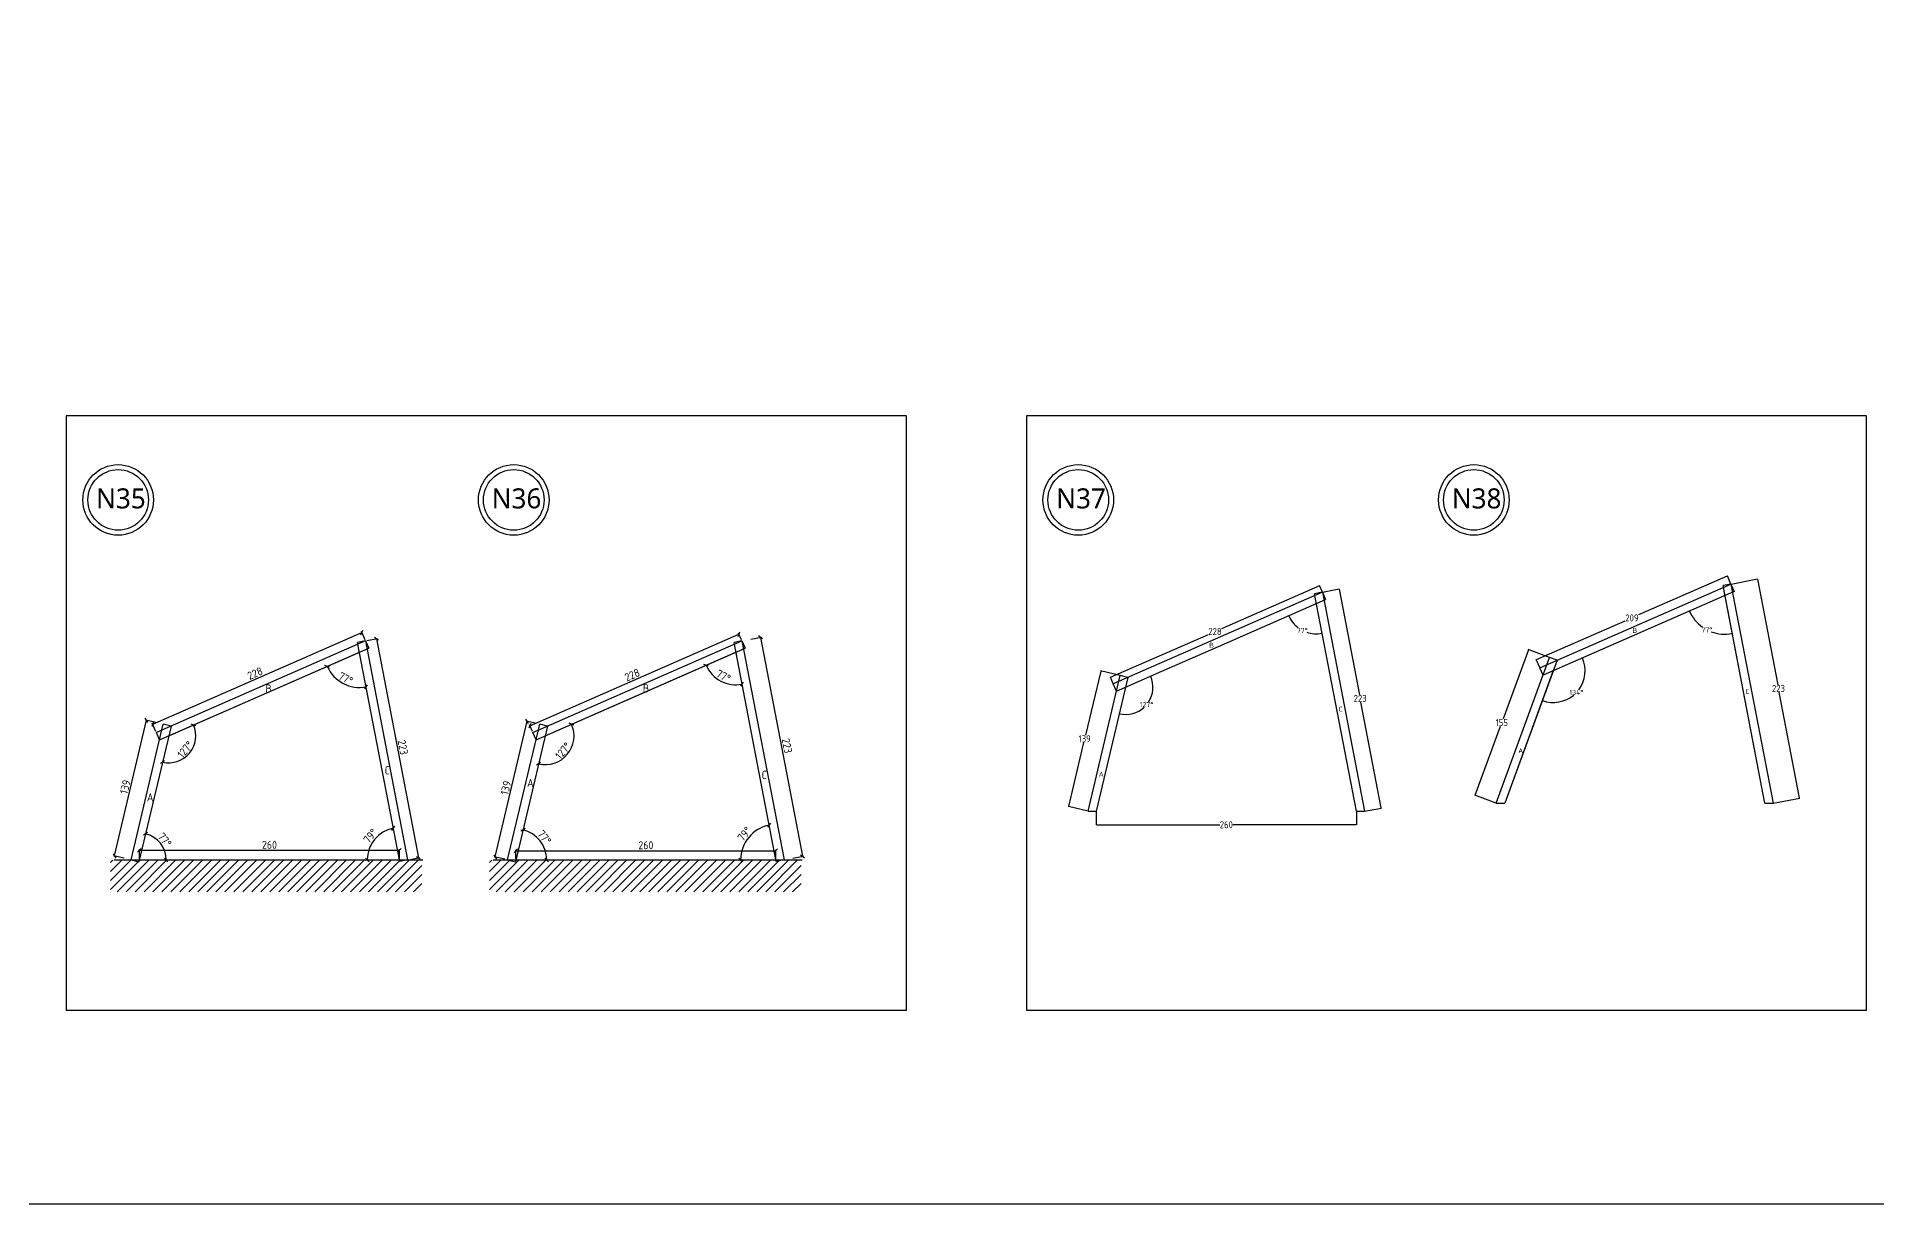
# Model space of a CAD drawing. Header units: centimetres. Extents: x -6116 to 16873, y -2889 to 4505.
# Drawn here: x 12636 to 14475, y -2889 to -1722 of the extents above; entities that cross this region are included whole.
import ezdxf

# ---------------------------------------------------------------- set-up
doc = ezdxf.new("R2010")
doc.units = ezdxf.units.CM
for name, color, linetype in [('5', 5, 'Continuous'), ('D_wood木做櫃', 30, 'Continuous'), ('frame圖框', 34, 'Continuous'), ('hatch填實', 8, 'Continuous'), ('planting植栽', 95, 'Continuous'), ('section剖面線', 1, 'Continuous'), ('圖層1', 253, 'Continuous')]:
    doc.layers.add(name, color=color, linetype=linetype)
doc.styles.get("Standard").update_dxf_attribs({"font": 'ISOCP.SHX', "bigfont": 'CHINESET.SHX'})
doc.dimstyles.new('AM_ISO', dxfattribs={"dimtxt": 3.5, "dimasz": 3.5, "dimexe": 1, "dimexo": 1, "dimgap": 1.5, "dimtad": 1, "dimdec": 0, "dimdsep": 46, "dimtxsty": 'Standard', "dimcen": 0, "dimclrd": 256, "dimclre": 256, "dimclrt": 2, "dimadec": 0, "dimazin": 2, "dimtp": 0.1, "dimtm": 0.1, "dimtfac": 0.71, "dimtdec": 0, "dimtmove": 0, "dimatfit": 3, "dimfxl": 1, "dimlwd": -1, "dimlwe": -1, "dimarcsym": 1})
doc.dimstyles.get("Standard").update_dxf_attribs({"dimtxt": 0.18, "dimasz": 0.18, "dimexe": 0.18, "dimexo": 0.0625, "dimgap": 0.09, "dimtad": 0, "dimtih": 1, "dimtoh": 1, "dimdec": 4, "dimzin": 0, "dimdsep": 46, "dimtxsty": 'Standard', "dimcen": 0.09, "dimadec": 0, "dimazin": 0, "dimtfac": 1, "dimtdec": 4, "dimtofl": 0, "dimtmove": 0, "dimatfit": 3, "dimfxl": 1, "dimtolj": 1, "dimtzin": 0, "dimarcsym": 0})

# ---------------------------------------------------------------- blocks, each defined once
blk = doc.blocks.new('_Oblique')
at = {"color": 0, "linetype": 'ByBlock', "lineweight": -2}
blk.add_line((-0.5, -0.5), (0.5, 0.5), dxfattribs=at)
blk = doc.blocks.new('*D550')
at = {"layer": 'DEFPOINTS', "color": 0, "transparency": 16777216}
for p in [(12746.1, -2405.2), (12762.7, -2409.1), (12730.6, -2544.8)]:
    blk.add_point(p, dxfattribs=at)
at = {"layer": 'hatch填實', "linetype": 'ByBlock', "transparency": 16777216}
for p, q in [((12714, -2540.8), (12746.1, -2405.2)), ((12755.8, -2407.5), (12745.1, -2405)), ((12723.8, -2543.1), (12713.1, -2540.6))]:
    blk.add_line(p, q, dxfattribs=at)
at = {"layer": 'hatch填實', "transparency": 16777216, "xscale": 3.5, "yscale": 3.5, "zscale": 3.5}
for p, rotation in [((12746.1, -2405.2), 76.69459875045212), ((12714, -2540.8), 256.6945987504521)]:
    blk.add_blockref('_Oblique', p, dxfattribs=dict(at, rotation=rotation))
at = {"layer": 'hatch填實', "transparency": 16777216, "insert": (12724.7, -2471.8), "char_height": 8, "attachment_point": 5, "rotation": 76.6946}
blk.add_mtext('139', dxfattribs=at)
blk = doc.blocks.new('_ArchTick')
at = {"color": 0, "linetype": 'ByBlock', "const_width": 0.15}
blk.add_lwpolyline([(-0.5, -0.5), (0.5, 0.5)], dxfattribs=at)
blk = doc.blocks.new('*D551')
at = {"layer": 'DEFPOINTS', "color": 0, "transparency": 16777216}
for p in [(12961.3, -2317.5), (12964.9, -2325.8), (12755.8, -2417.4)]:
    blk.add_point(p, dxfattribs=at)
at = {"layer": 'hatch填實', "linetype": 'ByBlock', "transparency": 16777216}
for p, q in [((12964.5, -2324.9), (12960.9, -2316.6)), ((12752.2, -2409.1), (12961.3, -2317.5)), ((12755.4, -2416.5), (12751.8, -2408.2))]:
    blk.add_line(p, q, dxfattribs=at)
at = {"layer": 'hatch填實', "transparency": 16777216, "xscale": 3.5, "yscale": 3.5, "zscale": 3.5}
for p, rotation in [((12961.3, -2317.5), 23.65122334571715), ((12752.2, -2409.1), 203.6512233457171)]:
    blk.add_blockref('_Oblique', p, dxfattribs=dict(at, rotation=rotation))
at = {"layer": 'hatch填實', "transparency": 16777216, "insert": (12854.5, -2358.3), "char_height": 8, "attachment_point": 5, "rotation": 23.6512}
blk.add_mtext('228', dxfattribs=at)
blk = doc.blocks.new('*D552')
at = {"layer": 'DEFPOINTS', "color": 0, "transparency": 16777216}
for p in [(12964.9, -2325.8), (13007, -2544.8), (13018, -2542.7)]:
    blk.add_point(p, dxfattribs=at)
at = {"layer": 'hatch填實', "linetype": 'ByBlock', "transparency": 16777216}
for p, q in [((12966.1, -2325.6), (12976.9, -2323.5)), ((12975.9, -2323.7), (13018, -2542.7)), ((13008.2, -2544.6), (13019, -2542.5))]:
    blk.add_line(p, q, dxfattribs=at)
at = {"layer": 'hatch填實', "transparency": 16777216, "xscale": 3.5, "yscale": 3.5, "zscale": 3.5}
for p, rotation in [((12975.9, -2323.7), 100.8810815935244), ((13018, -2542.7), 280.8810815935244)]:
    blk.add_blockref('_Oblique', p, dxfattribs=dict(at, rotation=rotation))
at = {"layer": 'hatch填實', "transparency": 16777216, "insert": (13002.3, -2432.2), "char_height": 8, "attachment_point": 5, "rotation": 280.8811}
blk.add_mtext('223', dxfattribs=at)
blk = doc.blocks.new('*D553')
at = {"layer": 'DEFPOINTS', "color": 0, "transparency": 16777216}
for p in [(13126.6, -2406.2), (13139.1, -2409.1), (13107, -2544.8)]:
    blk.add_point(p, dxfattribs=at)
at = {"layer": 'hatch填實', "linetype": 'ByBlock', "transparency": 16777216}
for p, q in [((13094.5, -2541.8), (13126.6, -2406.2)), ((13136.3, -2408.5), (13125.6, -2406)), ((13104.3, -2544.1), (13093.6, -2541.6))]:
    blk.add_line(p, q, dxfattribs=at)
at = {"layer": 'hatch填實', "transparency": 16777216, "xscale": 3.5, "yscale": 3.5, "zscale": 3.5}
for p, rotation in [((13126.6, -2406.2), 76.69459875045395), ((13094.5, -2541.8), 256.6945987504539)]:
    blk.add_blockref('_Oblique', p, dxfattribs=dict(at, rotation=rotation))
at = {"layer": 'hatch填實', "transparency": 16777216, "insert": (13105.2, -2472.7), "char_height": 8, "attachment_point": 5, "rotation": 76.6946}
blk.add_mtext('139', dxfattribs=at)
blk = doc.blocks.new('*D554')
at = {"layer": 'DEFPOINTS', "color": 0, "transparency": 16777216}
for p in [(13338.3, -2319.1), (13341.3, -2325.8), (13132.2, -2417.4)]:
    blk.add_point(p, dxfattribs=at)
at = {"layer": 'hatch填實', "linetype": 'ByBlock', "transparency": 16777216}
for p, q in [((13129.2, -2410.7), (13338.3, -2319.1)), ((13340.9, -2324.9), (13337.9, -2318.2)), ((13131.8, -2416.5), (13128.8, -2409.8))]:
    blk.add_line(p, q, dxfattribs=at)
at = {"layer": 'hatch填實', "transparency": 16777216, "xscale": 3.5, "yscale": 3.5, "zscale": 3.5}
for p, rotation in [((13338.3, -2319.1), 23.65122334571653), ((13129.2, -2410.7), 203.6512233457165)]:
    blk.add_blockref('_Oblique', p, dxfattribs=dict(at, rotation=rotation))
at = {"layer": 'hatch填實', "transparency": 16777216, "insert": (13231.6, -2359.9), "char_height": 8, "attachment_point": 5, "rotation": 23.6512}
blk.add_mtext('228', dxfattribs=at)
blk = doc.blocks.new('*D555')
at = {"layer": 'DEFPOINTS', "color": 0, "transparency": 16777216}
for p in [(13341.3, -2325.8), (13383.4, -2544.8), (13401.9, -2541.2)]:
    blk.add_point(p, dxfattribs=at)
at = {"layer": 'hatch填實', "linetype": 'ByBlock', "transparency": 16777216}
for p, q in [((13350, -2324.1), (13360.8, -2322.1)), ((13359.8, -2322.3), (13401.9, -2541.2)), ((13392.1, -2543.1), (13402.9, -2541))]:
    blk.add_line(p, q, dxfattribs=at)
at = {"layer": 'hatch填實', "transparency": 16777216, "xscale": 3.5, "yscale": 3.5, "zscale": 3.5}
for p, rotation in [((13359.8, -2322.3), 100.8810815935233), ((13401.9, -2541.2), 280.8810815935233)]:
    blk.add_blockref('_Oblique', p, dxfattribs=dict(at, rotation=rotation))
at = {"layer": 'hatch填實', "transparency": 16777216, "insert": (13386.3, -2430.7), "char_height": 8, "attachment_point": 5, "rotation": 280.8811}
blk.add_mtext('223', dxfattribs=at)
blk = doc.blocks.new('*D565')
at = {"layer": 'DEFPOINTS', "color": 0, "transparency": 16777216}
for p in [(12968.1, -2333.1), (12759, -2424.7), (12770.5, -2411), (12781.3, -2444.3), (12738.4, -2546.6)]:
    blk.add_point(p, dxfattribs=at)
at = {"layer": 'hatch填實', "linetype": 'ByBlock', "transparency": 16777216}
blk.add_arc((12768.2, -2420.7), 27, 256.6941, 23.6512, dxfattribs=at)
at = {"layer": 'hatch填實', "transparency": 16777216, "xscale": 3.5, "yscale": 3.5, "zscale": 3.5}
for p, rotation in [((12792.9, -2409.9), 113.6512233457144), ((12762, -2447), 166.6940887731838)]:
    blk.add_blockref('_Oblique', p, dxfattribs=dict(at, rotation=rotation))
at = {"layer": 'hatch填實', "transparency": 16777216, "insert": (12784.7, -2434.5), "char_height": 8, "attachment_point": 5, "rotation": 50.1727}
blk.add_mtext('127°', dxfattribs=at)
blk = doc.blocks.new('*D566')
at = {"layer": 'DEFPOINTS', "color": 0, "transparency": 16777216}
for p in [(12957.1, -2327.3), (12968.1, -2333.1), (12936.1, -2363.9), (12759, -2424.7), (12999.2, -2546.3)]:
    blk.add_point(p, dxfattribs=at)
at = {"layer": 'hatch填實', "linetype": 'ByBlock', "transparency": 16777216}
blk.add_arc((12959, -2337.2), 35.2, 203.6512, 280.8813, dxfattribs=at)
at = {"layer": 'hatch填實', "transparency": 16777216, "xscale": 3.5, "yscale": 3.5, "zscale": 3.5}
for p, rotation in [((12926.7, -2351.3), 113.6512233457144), ((12965.6, -2371.7), 10.88133384302017)]:
    blk.add_blockref('_Oblique', p, dxfattribs=dict(at, rotation=rotation))
at = {"layer": 'hatch填實', "transparency": 16777216, "insert": (12945.1, -2363.4), "char_height": 8, "attachment_point": 5, "rotation": 332.2663}
blk.add_mtext('77°', dxfattribs=at)
blk = doc.blocks.new('*D567')
at = {"layer": 'DEFPOINTS', "color": 0, "transparency": 16777216}
for p in [(12770.5, -2411), (12763, -2533.2), (12720.8, -2544.8), (12738.4, -2546.6), (13022.3, -2544.8)]:
    blk.add_point(p, dxfattribs=at)
at = {"layer": 'hatch填實', "linetype": 'ByBlock', "transparency": 16777216}
blk.add_arc((12738.9, -2544.8), 26.8, 359.9991, 76.6941, dxfattribs=at)
at = {"layer": 'hatch填實', "transparency": 16777216, "xscale": 3.5, "yscale": 3.5, "zscale": 3.5}
for p, rotation in [((12745, -2518.7), 166.6940887731842), ((12765.6, -2544.8), 269.9991080447854)]:
    blk.add_blockref('_Oblique', p, dxfattribs=dict(at, rotation=rotation))
at = {"layer": 'hatch填實', "transparency": 16777216, "insert": (12764.2, -2524.8), "char_height": 8, "attachment_point": 5, "rotation": 308.3466}
blk.add_mtext('77°', dxfattribs=at)
blk = doc.blocks.new('*D568')
at = {"layer": 'DEFPOINTS', "color": 0, "transparency": 16777216}
for p in [(12957.1, -2327.3), (12979.4, -2519.2), (12720.8, -2544.8), (12999.2, -2546.3), (13022.3, -2544.8)]:
    blk.add_point(p, dxfattribs=at)
at = {"layer": 'hatch填實', "linetype": 'ByBlock', "transparency": 16777216}
blk.add_arc((12998.9, -2544.8), 32.2, 100.8813, 179.9991, dxfattribs=at)
at = {"layer": 'hatch填實', "transparency": 16777216, "xscale": 3.5, "yscale": 3.5, "zscale": 3.5}
for p, rotation in [((12992.8, -2513.2), 10.88133384302025), ((12966.7, -2544.8), 269.999108044785)]:
    blk.add_blockref('_Oblique', p, dxfattribs=dict(at, rotation=rotation))
at = {"layer": 'hatch填實', "transparency": 16777216, "insert": (12969.8, -2520.8), "char_height": 8, "attachment_point": 5, "rotation": 50.4402}
blk.add_mtext('79°', dxfattribs=at)
blk = doc.blocks.new('*D569')
at = {"layer": 'DEFPOINTS', "color": 0, "transparency": 16777216}
for p in [(13344.5, -2333.2), (13135.4, -2424.7), (13146.9, -2411), (13158.5, -2446), (13114.8, -2546.6)]:
    blk.add_point(p, dxfattribs=at)
at = {"layer": 'hatch填實', "linetype": 'ByBlock', "transparency": 16777216}
blk.add_arc((13144.5, -2420.7), 28.9, 256.6941, 23.6512, dxfattribs=at)
at = {"layer": 'hatch填實', "transparency": 16777216, "xscale": 3.5, "yscale": 3.5, "zscale": 3.5}
for p, rotation in [((13171, -2409.1), 113.6512233457173), ((13137.9, -2448.8), 166.6940887731812)]:
    blk.add_blockref('_Oblique', p, dxfattribs=dict(at, rotation=rotation))
at = {"layer": 'hatch填實', "transparency": 16777216, "insert": (13162.5, -2435.7), "char_height": 8, "attachment_point": 5, "rotation": 50.1727}
blk.add_mtext('127°', dxfattribs=at)
blk = doc.blocks.new('*D570')
at = {"layer": 'DEFPOINTS', "color": 0, "transparency": 16777216}
for p in [(13333.4, -2327.3), (13344.5, -2333.2), (13314.2, -2361.8), (13135.4, -2424.7), (13375.5, -2546.3)]:
    blk.add_point(p, dxfattribs=at)
at = {"layer": 'hatch填實', "linetype": 'ByBlock', "transparency": 16777216}
blk.add_arc((13335.3, -2337.2), 32.5, 203.6512, 280.8813, dxfattribs=at)
at = {"layer": 'hatch填實', "transparency": 16777216, "xscale": 3.5, "yscale": 3.5, "zscale": 3.5}
for p, rotation in [((13305.6, -2350.2), 113.6512233457174), ((13341.4, -2369.1), 10.88133384301945)]:
    blk.add_blockref('_Oblique', p, dxfattribs=dict(at, rotation=rotation))
at = {"layer": 'hatch填實', "transparency": 16777216, "insert": (13322.8, -2361), "char_height": 8, "attachment_point": 5, "rotation": 332.2663}
blk.add_mtext('77°', dxfattribs=at)
blk = doc.blocks.new('*D571')
at = {"layer": 'DEFPOINTS', "color": 0, "transparency": 16777216}
for p in [(13146.9, -2411), (13143.1, -2531.4), (13099.9, -2544.8), (13114.8, -2546.6), (13401.3, -2544.8)]:
    blk.add_point(p, dxfattribs=at)
at = {"layer": 'hatch填實', "linetype": 'ByBlock', "transparency": 16777216}
blk.add_arc((13115.2, -2544.8), 30.9, 359.9991, 76.6941, dxfattribs=at)
at = {"layer": 'hatch填實', "transparency": 16777216, "xscale": 3.5, "yscale": 3.5, "zscale": 3.5}
for p, rotation in [((13122.3, -2514.7), 166.6940887731812), ((13146.1, -2544.8), 269.9991080447854)]:
    blk.add_blockref('_Oblique', p, dxfattribs=dict(at, rotation=rotation))
at = {"layer": 'hatch填實', "transparency": 16777216, "insert": (13143.8, -2522.2), "char_height": 8, "attachment_point": 5, "rotation": 308.3466}
blk.add_mtext('77°', dxfattribs=at)
blk = doc.blocks.new('*D572')
at = {"layer": 'DEFPOINTS', "color": 0, "transparency": 16777216}
for p in [(13333.4, -2327.3), (13353.9, -2516.7), (13099.9, -2544.8), (13375.5, -2546.3), (13401.3, -2544.8)]:
    blk.add_point(p, dxfattribs=at)
at = {"layer": 'hatch填實', "linetype": 'ByBlock', "transparency": 16777216}
blk.add_arc((13375.2, -2544.8), 35.3, 100.8813, 179.9991, dxfattribs=at)
at = {"layer": 'hatch填實', "transparency": 16777216, "xscale": 3.5, "yscale": 3.5, "zscale": 3.5}
for p, rotation in [((13368.6, -2510.1), 10.88133384301953), ((13339.9, -2544.8), 269.9991080447854)]:
    blk.add_blockref('_Oblique', p, dxfattribs=dict(at, rotation=rotation))
at = {"layer": 'hatch填實', "transparency": 16777216, "insert": (13343.8, -2518.8), "char_height": 8, "attachment_point": 5, "rotation": 50.4402}
blk.add_mtext('79°', dxfattribs=at)
blk = doc.blocks.new('*D573')
at = {"layer": 'DEFPOINTS', "color": 0, "transparency": 16777216}
for p in [(12998.9, -2535.2), (12738.9, -2544.8), (12998.9, -2544.8)]:
    blk.add_point(p, dxfattribs=at)
at = {"layer": 'hatch填實', "linetype": 'ByBlock', "transparency": 16777216}
for p, q in [((12738.9, -2543.8), (12738.9, -2534.2)), ((12738.9, -2535.2), (12998.9, -2535.2)), ((12998.9, -2543.8), (12998.9, -2534.2))]:
    blk.add_line(p, q, dxfattribs=at)
at = {"layer": 'hatch填實', "transparency": 16777216, "xscale": 3.5, "yscale": 3.5, "zscale": 3.5, "rotation": 180}
blk.add_blockref('_Oblique', (12738.9, -2535.2), dxfattribs=at)
at = {"layer": 'hatch填實', "transparency": 16777216, "xscale": 3.5, "yscale": 3.5, "zscale": 3.5}
blk.add_blockref('_Oblique', (12998.9, -2535.2), dxfattribs=at)
at = {"layer": 'hatch填實', "transparency": 16777216, "insert": (12868.9, -2529.7), "char_height": 8, "attachment_point": 5}
blk.add_mtext('260', dxfattribs=at)
blk = doc.blocks.new('*D574')
at = {"layer": 'DEFPOINTS', "color": 0, "transparency": 16777216}
for p in [(13375.2, -2535.6), (13115.2, -2544.8), (13375.2, -2544.8)]:
    blk.add_point(p, dxfattribs=at)
at = {"layer": 'hatch填實', "linetype": 'ByBlock', "transparency": 16777216}
for p, q in [((13115.2, -2543.8), (13115.2, -2534.6)), ((13115.2, -2535.6), (13375.2, -2535.6)), ((13375.2, -2543.8), (13375.2, -2534.6))]:
    blk.add_line(p, q, dxfattribs=at)
at = {"layer": 'hatch填實', "transparency": 16777216, "xscale": 3.5, "yscale": 3.5, "zscale": 3.5}
for p, rotation in [((13115.2, -2535.6), 180.0010894581601), ((13375.2, -2535.6), 0.00108945816002722)]:
    blk.add_blockref('_Oblique', p, dxfattribs=dict(at, rotation=rotation))
at = {"layer": 'hatch填實', "transparency": 16777216, "insert": (13245.2, -2530.1), "char_height": 8, "attachment_point": 5, "rotation": 0.0011}
blk.add_mtext('260', dxfattribs=at)
blk = doc.blocks.new('*D1107')
at = {"layer": 'DEFPOINTS', "color": 0, "transparency": 16777216}
for p in [(13699.9, -2355.9), (13719.4, -2360.5), (13687.3, -2496.1)]:
    blk.add_point(p, dxfattribs=at)
at = {"layer": '圖層1', "color": 0, "lineweight": -2, "transparency": 16777216}
for p, q in [((13699.9, -2356), (13684.7, -2420.1)), ((13719.3, -2360.4), (13699.8, -2355.8)), ((13667.9, -2491.3), (13683, -2427.3)), ((13687.3, -2496.1), (13667.7, -2491.5))]:
    blk.add_line(p, q, dxfattribs=at)
at = {"layer": '圖層1', "color": 0, "transparency": 16777216}
for points in [[(13699.9, -2356), (13699.9, -2356), (13699.9, -2355.9)], [(13667.9, -2491.3), (13667.9, -2491.3), (13667.8, -2491.5)]]:
    blk.add_solid(points, dxfattribs=at)
at = {"layer": '圖層1', "color": 0, "transparency": 16777216, "insert": (13683.9, -2423.7), "char_height": 7, "attachment_point": 5}
blk.add_mtext('\\A1;139', dxfattribs=at)
blk = doc.blocks.new('*D1108')
at = {"layer": 'DEFPOINTS', "color": 0, "transparency": 16777216}
for p in [(13918.8, -2270.7), (13921.6, -2277.2), (13712.5, -2368.7)]:
    blk.add_point(p, dxfattribs=at)
at = {"layer": '圖層1', "color": 0, "lineweight": -2, "transparency": 16777216}
for p, q in [((13918.6, -2270.8), (13820.7, -2313.7)), ((13921.6, -2277.1), (13918.7, -2270.5)), ((13709.8, -2362.2), (13807.7, -2319.3)), ((13712.5, -2368.7), (13709.6, -2362.1))]:
    blk.add_line(p, q, dxfattribs=at)
at = {"layer": '圖層1', "color": 0, "transparency": 16777216}
for points in [[(13918.6, -2270.7), (13918.6, -2270.8), (13918.8, -2270.7)], [(13709.8, -2362.2), (13709.8, -2362.2), (13709.7, -2362.3)]]:
    blk.add_solid(points, dxfattribs=at)
at = {"layer": '圖層1', "color": 0, "transparency": 16777216, "insert": (13814.2, -2316.5), "char_height": 7, "attachment_point": 5}
blk.add_mtext('\\A1;228', dxfattribs=at)
blk = doc.blocks.new('*D1109')
at = {"layer": 'DEFPOINTS', "color": 0, "transparency": 16777216}
for p in [(13921.6, -2277.2), (13963.7, -2496.1), (13980.3, -2492.9)]:
    blk.add_point(p, dxfattribs=at)
at = {"layer": '圖層1', "color": 0, "lineweight": -2, "transparency": 16777216}
for p, q in [((13921.7, -2277.1), (13938.4, -2273.9)), ((13938.2, -2274.1), (13958.6, -2379.8)), ((13980.3, -2492.7), (13960, -2387)), ((13963.7, -2496.1), (13980.5, -2492.9))]:
    blk.add_line(p, q, dxfattribs=at)
at = {"layer": '圖層1', "color": 0, "transparency": 16777216}
for points in [[(13938.3, -2274.1), (13938.2, -2274.1), (13938.2, -2274)], [(13980.3, -2492.7), (13980.2, -2492.7), (13980.3, -2492.9)]]:
    blk.add_solid(points, dxfattribs=at)
at = {"layer": '圖層1', "color": 0, "transparency": 16777216, "insert": (13959.3, -2383.4), "char_height": 7, "attachment_point": 5}
blk.add_mtext('\\A1;223', dxfattribs=at)
blk = doc.blocks.new('*D1110')
at = {"layer": 'DEFPOINTS', "color": 0, "transparency": 16777216}
for p in [(14127.5, -2334.7), (14148.6, -2342.4), (14095.4, -2488)]:
    blk.add_point(p, dxfattribs=at)
at = {"layer": '圖層1', "color": 0, "lineweight": -2, "transparency": 16777216}
for p, q in [((14127.5, -2334.9), (14102.2, -2403.9)), ((14148.6, -2342.4), (14127.4, -2334.6)), ((14074.4, -2480.1), (14099.6, -2411.1)), ((14095.4, -2488), (14074.1, -2480.2))]:
    blk.add_line(p, q, dxfattribs=at)
at = {"layer": '圖層1', "color": 0, "transparency": 16777216}
for points in [[(14127.4, -2334.9), (14127.5, -2334.9), (14127.5, -2334.7)], [(14074.3, -2480.1), (14074.4, -2480.1), (14074.3, -2480.3)]]:
    blk.add_solid(points, dxfattribs=at)
at = {"layer": '圖層1', "color": 0, "transparency": 16777216, "insert": (14100.9, -2407.5), "char_height": 7, "attachment_point": 5}
blk.add_mtext('\\A1;155', dxfattribs=at)
blk = doc.blocks.new('*D1111')
at = {"layer": 'DEFPOINTS', "color": 0, "transparency": 16777216}
for p in [(14326.5, -2261.1), (14330, -2269), (14139, -2352.7)]:
    blk.add_point(p, dxfattribs=at)
at = {"layer": '圖層1', "color": 0, "lineweight": -2, "transparency": 16777216}
for p, q in [((14326.3, -2261.1), (14237.7, -2299.9)), ((14330, -2269), (14326.4, -2260.9)), ((14135.7, -2344.6), (14224.3, -2305.8)), ((14139, -2352.6), (14135.4, -2344.5))]:
    blk.add_line(p, q, dxfattribs=at)
at = {"layer": '圖層1', "color": 0, "transparency": 16777216}
for points in [[(14326.3, -2261.1), (14326.4, -2261.2), (14326.5, -2261.1)], [(14135.6, -2344.6), (14135.7, -2344.7), (14135.5, -2344.7)]]:
    blk.add_solid(points, dxfattribs=at)
at = {"layer": '圖層1', "color": 0, "transparency": 16777216, "insert": (14231, -2302.9), "char_height": 7, "attachment_point": 5}
blk.add_mtext('\\A1;209', dxfattribs=at)
blk = doc.blocks.new('*D1112')
at = {"layer": 'DEFPOINTS', "color": 0, "transparency": 16777216}
for p in [(14330, -2269), (14372.1, -2488), (14398.5, -2482.9)]:
    blk.add_point(p, dxfattribs=at)
at = {"layer": '圖層1', "color": 0, "lineweight": -2, "transparency": 16777216}
for p, q in [((14330.1, -2269), (14356.6, -2263.9)), ((14356.4, -2264.1), (14376.8, -2369.8)), ((14398.5, -2482.7), (14378.1, -2377)), ((14372.2, -2488), (14398.7, -2482.9))]:
    blk.add_line(p, q, dxfattribs=at)
at = {"layer": '圖層1', "color": 0, "transparency": 16777216}
for points in [[(14356.5, -2264.1), (14356.4, -2264.1), (14356.4, -2264)], [(14398.5, -2482.7), (14398.4, -2482.7), (14398.5, -2482.9)]]:
    blk.add_solid(points, dxfattribs=at)
at = {"layer": '圖層1', "color": 0, "transparency": 16777216, "insert": (14377.5, -2373.4), "char_height": 7, "attachment_point": 5}
blk.add_mtext('\\A1;223', dxfattribs=at)
blk = doc.blocks.new('*D1122')
at = {"layer": 'DEFPOINTS', "color": 0, "transparency": 16777216}
for p in [(13727.2, -2362.3), (13761.1, -2356.2), (13715.7, -2376.1), (13738.1, -2395.9), (13695.5, -2496.1)]:
    blk.add_point(p, dxfattribs=at)
at = {"layer": '圖層1', "color": 0, "lineweight": -2, "transparency": 16777216}
for start, end in [(326.9325, 23.2734), (257.0704, 312.6635)]:
    blk.add_arc((13724.9, -2372.1), 27.3, start, end, dxfattribs=at)
at = {"layer": '圖層1', "color": 0, "transparency": 16777216}
for points in [[(13749.9, -2361.3), (13750, -2361.3), (13749.9, -2361.1)], [(13718.8, -2398.7), (13718.8, -2398.6), (13718.6, -2398.6)]]:
    blk.add_solid(points, dxfattribs=at)
at = {"layer": '圖層1', "color": 0, "transparency": 16777216, "insert": (13745.8, -2389.5), "char_height": 5, "attachment_point": 5}
blk.add_mtext('\\A1;127°', dxfattribs=at)
blk = doc.blocks.new('*D1123')
at = {"layer": 'DEFPOINTS', "color": 0, "transparency": 16777216}
for p in [(13913.7, -2278.7), (13924.8, -2284.5), (13895.9, -2311.6), (13817.6, -2331.5), (13955.5, -2496.1)]:
    blk.add_point(p, dxfattribs=at)
at = {"layer": '圖層1', "color": 0, "lineweight": -2, "transparency": 16777216}
for start, end in [(203.9909, 233.1089), (251.1941, 280.5414)]:
    blk.add_arc((13915.6, -2288.5), 30.3, start, end, dxfattribs=at)
at = {"layer": '圖層1', "color": 0, "transparency": 16777216}
for points in [[(13887.9, -2300.9), (13887.9, -2300.8), (13887.8, -2300.7)], [(13921.2, -2318.3), (13921.2, -2318.4), (13921.4, -2318.3)]]:
    blk.add_solid(points, dxfattribs=at)
at = {"layer": '圖層1', "color": 0, "transparency": 16777216, "insert": (13901.5, -2315.4), "char_height": 5, "attachment_point": 5}
blk.add_mtext('\\A1;77°', dxfattribs=at)
blk = doc.blocks.new('*D1124')
at = {"layer": 'DEFPOINTS', "color": 0, "transparency": 16777216}
for p in [(14333.2, -2276.4), (14156.2, -2345.2), (14142.2, -2360), (14165.5, -2384.5), (14103.9, -2488)]:
    blk.add_point(p, dxfattribs=at)
at = {"layer": '圖層1', "color": 0, "lineweight": -2, "transparency": 16777216}
for start, end in [(322.8918, 23.3268), (250.2405, 309.9871)]:
    blk.add_arc((14152.4, -2355.6), 31.8, start, end, dxfattribs=at)
at = {"layer": '圖層1', "color": 0, "transparency": 16777216}
for points in [[(14181.5, -2343), (14181.6, -2343), (14181.5, -2342.8)], [(14141.6, -2385.5), (14141.6, -2385.5), (14141.4, -2385.5)]]:
    blk.add_solid(points, dxfattribs=at)
at = {"layer": '圖層1', "color": 0, "transparency": 16777216, "insert": (14175.5, -2377.4), "char_height": 5, "attachment_point": 5}
blk.add_mtext('\\A1;134°', dxfattribs=at)
blk = doc.blocks.new('*D1125')
at = {"layer": 'DEFPOINTS', "color": 0, "transparency": 16777216}
for p in [(14322.1, -2270.5), (14333.2, -2276.4), (14298.8, -2309.9), (14142.2, -2360), (14363.9, -2488)]:
    blk.add_point(p, dxfattribs=at)
at = {"layer": '圖層1', "color": 0, "lineweight": -2, "transparency": 16777216}
for start, end in [(203.9166, 234.9289), (249.2911, 280.6165)]:
    blk.add_arc((14324, -2280.4), 38.8, start, end, dxfattribs=at)
at = {"layer": '圖層1', "color": 0, "transparency": 16777216}
for points in [[(14288.5, -2296.2), (14288.6, -2296.1), (14288.5, -2296)], [(14331.2, -2318.5), (14331.2, -2318.6), (14331.4, -2318.5)]]:
    blk.add_solid(points, dxfattribs=at)
at = {"layer": '圖層1', "color": 0, "transparency": 16777216, "insert": (14306, -2314.8), "char_height": 5, "attachment_point": 5}
blk.add_mtext('\\A1;77°', dxfattribs=at)
blk = doc.blocks.new('*D1087')
at = {"layer": 'DEFPOINTS', "color": 0, "transparency": 16777216}
for p in [(13695.5, -2496.1), (13955.5, -2496.1), (13955.5, -2509.6)]:
    blk.add_point(p, dxfattribs=at)
at = {"layer": '圖層1', "color": 0, "lineweight": -2, "transparency": 16777216}
for p, q in [((13695.5, -2496.2), (13695.5, -2509.7)), ((13955.5, -2496.2), (13955.5, -2509.7)), ((13695.7, -2509.6), (13819.1, -2509.6)), ((13955.3, -2509.6), (13832, -2509.6))]:
    blk.add_line(p, q, dxfattribs=at)
at = {"layer": '圖層1', "color": 0, "transparency": 16777216}
for points in [[(13695.7, -2509.5), (13695.7, -2509.6), (13695.5, -2509.6)], [(13955.3, -2509.5), (13955.3, -2509.6), (13955.5, -2509.6)]]:
    blk.add_solid(points, dxfattribs=at)
at = {"layer": '圖層1', "color": 0, "transparency": 16777216, "insert": (13825.5, -2509.6), "char_height": 7, "attachment_point": 5}
blk.add_mtext('\\A1;260', dxfattribs=at)

msp = doc.modelspace()

# ---------------------------------------------------------------- hatches: boundary and pattern name
at = {"layer": 'planting植栽'}
h = msp.add_hatch(dxfattribs=at)
h.set_pattern_fill('ANSI31', color=256, scale=2)
h.set_pattern_definition([(45, (12363.4935, -3127.444), (-4.49013, 4.49013), [])])
h.paths.add_polyline_path([(12709.94672, -2545.19123), (13021.34995, -2545.19123), (13021.34995, -2576.81599), (12709.94672, -2576.81599)])
h = msp.add_hatch(dxfattribs=at)
h.set_pattern_fill('ANSI31', color=256, scale=2)
h.set_pattern_definition([(45, (12742.5377, -3127.444), (-4.49013, 4.49013), [])])
h.paths.add_polyline_path([(13088.9909, -2545.19123), (13400.39413, -2545.19123), (13400.39413, -2576.81599), (13088.9909, -2576.81599)])

# ---------------------------------------------------------------- linework, layer by layer
for p, q in [((13921.59026, -2277.15486), (13712.48146, -2368.73414)), ((13921.59026, -2277.15486), (13913.73097, -2278.66564)), ((13955.52887, -2496.10375), (13913.73097, -2278.66564)), ((13921.59026, -2277.15486), (13963.67857, -2496.10375)), ((13921.59026, -2277.15486), (13924.80574, -2284.49698)), ((14138.99391, -2352.68789), (14330.00178, -2269.03591)), ((14333.21727, -2276.37803), (14142.2094, -2360.03001)), ((14330.00178, -2269.03591), (14322.14237, -2270.54684)), ((14363.94364, -2487.9848), (14322.14237, -2270.54684)), ((14363.9404, -2487.9848), (14322.4849, -2272.32793)), ((14330.00178, -2269.03591), (14372.0901, -2487.9848)), ((14330.00178, -2269.03591), (14333.21727, -2276.37803)), ((13817.57583, -2331.45837), (13924.80574, -2284.49698)), ((13761.11806, -2356.16722), (13817.57583, -2331.44152)), ((13761.11806, -2356.18407), (13817.57583, -2331.45837)), ((13817.57583, -2331.44152), (13817.57583, -2331.45837)), ((14095.42568, -2487.9848), (14148.64906, -2342.41735)), ((14156.16802, -2345.16648), (14103.9498, -2487.9848)), ((14142.2094, -2360.03001), (14138.99391, -2352.68789)), ((14156.16802, -2345.16648), (14148.64906, -2342.41735)), ((13687.31144, -2496.10375), (13719.39136, -2360.4545)), ((13727.18068, -2362.29661), (13695.53211, -2496.10375)), ((13727.18033, -2362.29677), (13695.53609, -2496.10375)), ((13715.69694, -2376.07627), (13712.48146, -2368.73414)), ((13715.69694, -2376.07627), (13761.11806, -2356.18407)), ((13727.18068, -2362.29661), (13719.39136, -2360.4545)), ((13761.11806, -2356.16722), (13761.11806, -2356.18407)), ((14152.35868, -2355.56828), (14103.94364, -2487.9848)), ((13687.31144, -2496.10375), (13695.53609, -2496.10375)), ((13955.52887, -2496.10375), (13963.67857, -2496.10375)), ((14095.42568, -2487.9848), (14103.9498, -2487.9848)), ((14103.94364, -2487.9848), (14103.9498, -2487.9848)), ((14363.9404, -2487.9848), (14363.94364, -2487.9848)), ((14363.9404, -2487.9848), (14372.0901, -2487.9848)), ((12730.6494, -2544.77033), (13007.01653, -2544.77033)), ((13109.69359, -2544.77033), (13386.06072, -2544.77033))]:
    msp.add_line(p, q)
at = {"layer": '5', "linetype": 'ByBlock'}
for centre, radius in [((12717.62897, -2184.92795), 35.27331), ((13113.12959, -2184.92795), 35.27331), ((13677.47819, -2184.92796), 35.27331), ((14072.97881, -2184.92796), 35.27331), ((12717.62897, -2184.92795), 30.27331), ((13113.12959, -2184.92795), 30.27331), ((13677.47819, -2184.92796), 30.27331), ((14072.97881, -2184.92796), 30.27331)]:
    msp.add_circle(centre, radius, dxfattribs=at)
at = {"layer": 'D_wood木做櫃'}
for p, q in [((12964.92821, -2325.81947), (12755.83, -2417.39494)), ((12759.03935, -2424.72297), (12968.13756, -2333.14751)), ((12964.92821, -2325.81947), (12957.07109, -2327.32986)), ((12999.16038, -2546.28054), (12957.07109, -2327.32986)), ((12964.92821, -2325.81947), (13007.01653, -2544.77033)), ((12964.92821, -2325.81947), (12968.13756, -2333.14751)), ((13132.16673, -2417.40257), (13341.26806, -2325.82574)), ((13135.37789, -2424.73474), (13344.47921, -2333.1579)), ((13341.26806, -2325.82574), (13333.41094, -2327.33613)), ((13375.50022, -2546.2868), (13333.41094, -2327.33613)), ((13341.26806, -2325.82574), (13383.35637, -2544.77659)), ((13341.26806, -2325.82574), (13344.47921, -2333.1579)), ((12768.20981, -2420.71166), (12958.96279, -2337.17056)), ((12958.96279, -2337.16563), (12958.96279, -2337.17056)), ((13144.54965, -2420.71299), (13335.30263, -2337.1719)), ((13335.30263, -2337.1719), (13335.30263, -2337.17683)), ((12860.91378, -2380.10662), (12860.91378, -2380.11155)), ((13237.25363, -2380.11288), (13237.25363, -2380.11781)), ((12804.45602, -2404.83254), (12804.45602, -2404.83747)), ((13180.79586, -2404.83881), (13180.79586, -2404.84374)), ((12730.6494, -2544.77033), (12762.7288, -2409.12206)), ((12770.51524, -2410.96348), (12738.43463, -2546.61153)), ((12759.03935, -2424.72297), (12755.83, -2417.39494)), ((12770.51524, -2410.96348), (12762.7288, -2409.12206)), ((12768.20981, -2420.70673), (12768.20981, -2420.71166)), ((13106.98925, -2544.77659), (13139.06864, -2409.12833)), ((13146.85509, -2410.96974), (13114.77447, -2546.61779)), ((13135.37789, -2424.73474), (13132.16673, -2417.40257)), ((13146.85509, -2410.96974), (13139.06864, -2409.12833)), ((13144.54965, -2420.71299), (13144.54965, -2420.71792)), ((12713.63042, -2544.77528), (13022.29318, -2544.77528)), ((12730.6494, -2544.77033), (12738.43463, -2546.61153)), ((13007.01653, -2544.77033), (12999.16038, -2546.28054)), ((13092.67461, -2544.77528), (13401.33737, -2544.77528)), ((13106.98925, -2544.77659), (13114.77447, -2546.61779)), ((13383.35637, -2544.77659), (13375.50022, -2546.2868))]:
    msp.add_line(p, q, dxfattribs=at)
at = {"layer": 'frame圖框'}
for points in [[(12665.78691, -2101.01064), (12665.78691, -2695.01064), (13505.78691, -2695.01064), (13505.78691, -2101.01064)], [(13625.63613, -2101.01065), (13625.63613, -2695.01065), (14465.63613, -2695.01065), (14465.63613, -2101.01065)]]:
    msp.add_lwpolyline(points, close=True, dxfattribs=at)
at = {"layer": 'hatch填實'}
for p, q in [((12720.8319, -2544.77058), (13022.29318, -2544.77528)), ((13099.87609, -2544.77058), (13401.33737, -2544.77528))]:
    msp.add_line(p, q, dxfattribs=at)
at = {"layer": 'section剖面線', "ltscale": 0.1}
msp.add_lwpolyline([(11526.70968, 2310.02356), (16861.47011, 2310.02356), (16873.32514, -2888.931), (11538.56471, -2888.931)], close=True, dxfattribs=at)

# ---------------------------------------------------------------- texts
at = {"layer": '5', "linetype": 'ByBlock', "char_height": 20, "attachment_point": 1}
for s, insert in [('{\\fMicrosoft JhengHei|b0|i0|c136|p34;N35}', (12695.60686, -2173.40092)), ('{\\fMicrosoft JhengHei|b0|i0|c136|p34;N36}', (13091.10748, -2173.40092)), ('{\\fMicrosoft JhengHei|b0|i0|c136|p34;N37}', (13655.45608, -2173.40093)), ('{\\fMicrosoft JhengHei|b0|i0|c136|p34;N38}', (14050.9567, -2173.40093))]:
    msp.add_mtext(s, dxfattribs=dict(at, insert=insert))
at = {"layer": '5', "char_height": 5, "attachment_point": 1}
for s, insert in [('B', (14231.57349, -2312.88687)), ('B', (13808.42433, -2327.77194)), ('C', (14344.44075, -2373.91796)), ('C', (13937.91208, -2391.68968)), ('A', (14117.30242, -2433.08667)), ('A', (13697.95335, -2456.6455))]:
    msp.add_mtext_dynamic_manual_height_columns(s, width=11.464362, gutter_width=1, heights=[0], dxfattribs=dict(at, insert=insert))
at = {"layer": '5', "linetype": 'ByBlock', "char_height": 8.2757, "attachment_point": 1, "rotation": 358.34569937}
for s, insert in [('B', (12864.9933, -2369.29697)), ('B', (13242.35727, -2369.10924)), ('C', (12984.20326, -2450.99592)), ('A', (13126.57993, -2463.65381)), ('C', (13361.06839, -2455.59838)), ('A', (12746.52562, -2478.05752))]:
    msp.add_mtext(s, dxfattribs=dict(at, insert=insert))

# ---------------------------------------------------------------- dimensions: what is measured, and where the dimension line sits
at = {"layer": 'hatch填實'}
for p1, p2, distance, picture, middle in [((12755.83, -2417.39494), (12964.92821, -2325.81947), 9.06942, '*D551', (12854.53401, -2358.26084)), ((13132.16673, -2417.40257), (13341.26806, -2325.82574), 7.34209, '*D554', (13231.56524, -2359.85002)), ((12964.92821, -2325.81947), (13007.01653, -2544.77033), 11.15548, '*D552', (13002.32918, -2432.15068)), ((13341.26806, -2325.82574), (13383.35517, -2544.77033), 18.90693, '*D555', (13386.28051, -2430.69056)), ((12730.6494, -2544.77033), (12762.7288, -2409.12206), 17.07668, '*D550', (12724.71844, -2471.75037)), ((13106.98925, -2544.77659), (13139.06864, -2409.12833), 12.80121, '*D553', (13105.21899, -2472.74059)), ((13115.21022, -2544.77528), (13375.20871, -2544.77033), 9.18618, '*D574', (13245.20919, -2530.08584))]:
    dim = msp.add_aligned_dim(p1=p1, p2=p2, distance=distance, dimstyle='AM_ISO', override={"dimtxt": 8, "dimblk": 'Oblique', "dimclrt": 256, "dimldrblk": 'ArchTick', "dimfxl": 10, "dimfxlon": 1}, dxfattribs=at)
    dim.commit()
    dim.dimension.update_dxf_attribs({"geometry": picture, "text_midpoint": middle})
for base, line1, line2, picture, middle in [((12979.40778, -2519.18319), ((12999.16038, -2546.28054), (12957.07109, -2327.32986)), ((12720.8319, -2544.77058), (13022.29318, -2544.77528)), '*D568', (12969.84274, -2520.79499)), ((12781.2962, -2444.29953), ((12759.03935, -2424.72297), (12968.13756, -2333.14751)), ((12770.51524, -2410.96348), (12738.43463, -2546.61153)), '*D565', (12784.70591, -2434.46245)), ((12936.05689, -2363.88466), ((12999.16038, -2546.28054), (12957.07109, -2327.32986)), ((12759.03935, -2424.72297), (12968.13756, -2333.14751)), '*D566', (12945.14403, -2363.44762)), ((13353.86217, -2516.7056), ((13099.87609, -2544.77058), (13401.33737, -2544.77528)), ((13375.50022, -2546.2868), (13333.41094, -2327.33613)), '*D572', (13343.78164, -2518.81256)), ((13158.54702, -2445.95619), ((13135.37789, -2424.73474), (13344.47921, -2333.1579)), ((13146.85509, -2410.96974), (13114.77447, -2546.61779)), '*D569', (13162.48897, -2435.6789)), ((13314.17106, -2361.82675), ((13375.50022, -2546.2868), (13333.41094, -2327.33613)), ((13135.37789, -2424.73474), (13344.47921, -2333.1579)), '*D570', (13322.75279, -2361.04662)), ((12763.01504, -2533.22106), ((12720.8319, -2544.77058), (13022.29318, -2544.77528)), ((12770.51524, -2410.96348), (12738.43463, -2546.61153)), '*D567', (12764.17475, -2524.75289)), ((13143.11205, -2531.4245), ((13099.87609, -2544.77058), (13401.33737, -2544.77528)), ((13146.85509, -2410.96974), (13114.77447, -2546.61779)), '*D571', (13143.7812, -2522.1699))]:
    dim = msp.add_angular_dim_2l(base=base, line1=line1, line2=line2, dimstyle='AM_ISO', override={"dimtxt": 8, "dimblk": 'Oblique', "dimclrt": 256, "dimldrblk": 'ArchTick', "dimfxl": 10, "dimfxlon": 1}, dxfattribs=at)
    dim.commit()
    dim.dimension.update_dxf_attribs({"geometry": picture, "text_midpoint": middle})
dim = msp.add_linear_dim(base=(12998.87007, -2535.16564), p1=(12738.87007, -2544.77033), p2=(12998.87007, -2544.77033), dimstyle='AM_ISO', override={"dimtxt": 8, "dimblk": 'Oblique', "dimclrt": 256, "dimldrblk": 'ArchTick', "dimfxl": 10, "dimfxlon": 1}, dxfattribs=at)
dim.commit()
dim.dimension.update_dxf_attribs({"geometry": '*D573', "text_midpoint": (12868.87007, -2529.66485)})
at = {"layer": '圖層1'}
for p1, p2, distance, picture, middle in [((14138.99391, -2352.68789), (14330.00178, -2269.03591), 8.71769, '*D1111', (14231.00062, -2302.87645)), ((13712.48146, -2368.73414), (13921.59026, -2277.15486), 7.04217, '*D1108', (13814.21078, -2316.49383)), ((13921.59026, -2277.15486), (13963.67857, -2496.10375), 16.92995, '*D1109', (13959.25998, -2383.43339)), ((14330.00178, -2269.03591), (14372.0901, -2487.9848), 26.89268, '*D1112', (14377.45511, -2373.43375)), ((14095.42568, -2487.9848), (14148.64906, -2342.41735), 22.4855, '*D1110', (14100.91918, -2407.47969)), ((13687.31144, -2496.10375), (13719.39136, -2360.4545), 20.00296, '*D1107', (13683.88539, -2423.67558))]:
    dim = msp.add_aligned_dim(p1=p1, p2=p2, distance=distance, dimstyle='Standard', override={"dimtxt": 7, "dimdec": 0}, dxfattribs=at)
    dim.commit()
    dim.dimension.update_dxf_attribs({"geometry": picture, "text_midpoint": middle})
for base, line1, line2, picture, middle in [((13895.87213, -2311.55909), ((13955.52887, -2496.10375), (13913.73097, -2278.66564)), ((13817.57583, -2331.45837), (13924.80574, -2284.49698)), '*D1123', (13901.50137, -2315.38037)), ((14165.54524, -2384.52777), ((14333.21727, -2276.37803), (14142.2094, -2360.03001)), ((14156.16802, -2345.16648), (14103.9498, -2487.9848)), '*D1124', (14175.53735, -2377.36381)), ((14298.75718, -2309.88703), ((14363.94364, -2487.9848), (14322.14237, -2270.54684)), ((14333.21727, -2276.37803), (14142.2094, -2360.03001)), '*D1125', (14305.96154, -2314.77748)), ((13738.11646, -2395.94005), ((13715.69694, -2376.07627), (13761.11806, -2356.18407)), ((13727.18068, -2362.29661), (13695.53211, -2496.10375)), '*D1122', (13745.84412, -2389.54898))]:
    dim = msp.add_angular_dim_2l(base=base, line1=line1, line2=line2, dimstyle='Standard', override={"dimtxt": 5}, dxfattribs=at)
    dim.commit()
    dim.dimension.update_dxf_attribs({"geometry": picture, "text_midpoint": middle})
dim = msp.add_linear_dim(base=(13955.52887, -2509.56023), p1=(13695.53609, -2496.10375), p2=(13955.52887, -2496.10375), dimstyle='Standard', override={"dimtxt": 7, "dimdec": 0}, dxfattribs=at)
dim.commit()
dim.dimension.update_dxf_attribs({"geometry": '*D1087', "text_midpoint": (13825.53248, -2509.56023)})

doc.saveas('drawing.dxf')
